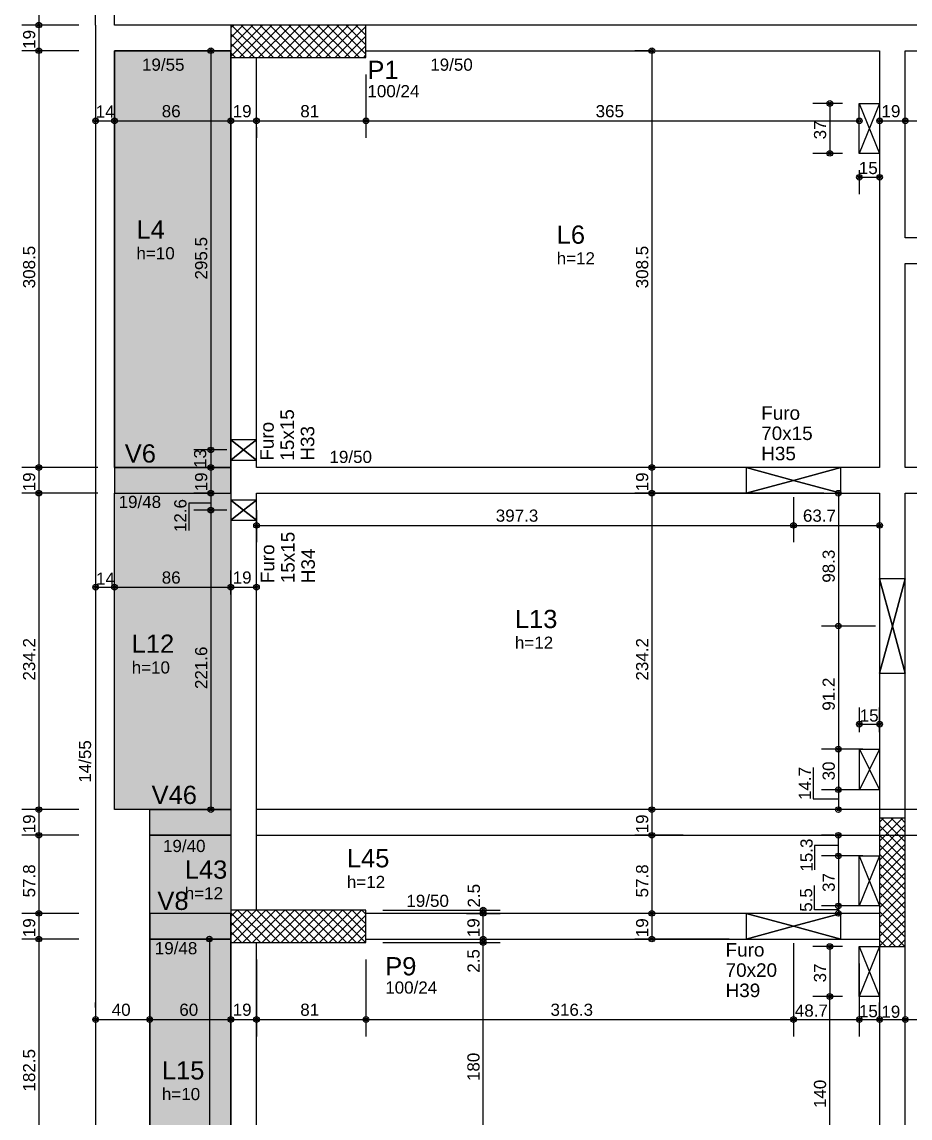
# Model space of a CAD drawing. Extents: x 0 to 119, y 0 to 84.
# Drawn here: x 16.04 to 29.19, y 50.94 to 67.17 of the extents above; entities that cross this region are included whole.
import ezdxf

# ---------------------------------------------------------------- set-up
doc = ezdxf.new("R2010")
doc.units = 0
doc.header["$MEASUREMENT"] = 0
for name, color, linetype in [('1', 3, 'CONTINUOUS'), ('10', 252, 'CONTINUOUS'), ('25', 130, 'CONTINUOUS'), ('27', 250, 'CONTINUOUS'), ('3', 7, 'CONTINUOUS'), ('32', 250, 'CONTINUOUS'), ('36', 7, 'CONTINUOUS'), ('37', 7, 'CONTINUOUS'), ('38', 7, 'CONTINUOUS'), ('62', 7, 'CONTINUOUS')]:
    doc.layers.add(name, color=color, linetype=linetype)
doc.styles.add('TQS_ARIAL', font='arial.ttf')

msp = doc.modelspace()

# ---------------------------------------------------------------- linework, layer by layer
at = {"layer": '1', "color": 3, "linetype": 'Continuous'}
for p, q in [((20.13555, 66.87988), (20.13555, 66.87988)), ((28.92555, 54.42988), (28.92555, 54.42988)), ((20.13555, 53.77988), (20.13555, 53.77988))]:
    msp.add_line(p, q, dxfattribs=at)
at = {"layer": '10', "color": 252, "linetype": 'Continuous'}
for p, q in [((28.435547, 65.959876), (28.73555, 65.219869)), ((28.73555, 65.959876), (28.435547, 65.219869)), ((28.436003, 56.400794), (28.73555, 55.800794)), ((28.73555, 56.400794), (28.436003, 55.800794)), ((28.435547, 54.819914), (28.735547, 54.079914)), ((28.73555, 54.819914), (28.435547, 54.079914)), ((28.435547, 53.479924), (28.73555, 52.739917)), ((28.73555, 53.47988), (28.435547, 52.739917))]:
    msp.add_line(p, q, dxfattribs=at)
for points in [[(28.435547, 65.959876), (28.73555, 65.959876), (28.73555, 65.219869), (28.435547, 65.219869), (28.435547, 65.959876)], [(28.436003, 56.400794), (28.73555, 56.400794), (28.73555, 55.800794), (28.436003, 55.800794), (28.436003, 56.400794)], [(28.435547, 54.819914), (28.735547, 54.819914), (28.735547, 54.079914), (28.435547, 54.079914), (28.435547, 54.819914)], [(28.435547, 53.479924), (28.73555, 53.479924), (28.73555, 52.739917), (28.435547, 52.739917), (28.435547, 53.479924)]]:
    msp.add_lwpolyline(points, dxfattribs=at)
at = {"layer": '25', "color": 130, "linetype": 'Continuous'}
for points in [[(17.415592, 60.569943), (19.13555, 60.569943), (19.13555, 66.63988), (19.13555, 66.739899), (17.946064, 66.739899), (17.415592, 66.739899), (17.415592, 60.569943)], [(17.415592, 60.189943), (19.13555, 60.189943), (19.13555, 60.569943), (17.415592, 60.569943), (17.415592, 60.189943)], [(17.415592, 60.189943), (19.13555, 60.189943), (19.13555, 55.506569), (17.415592, 55.506569), (17.415592, 60.189943)], [(17.935592, 55.506569), (19.13555, 55.506569), (19.13555, 55.126569), (17.935592, 55.126569), (17.935592, 55.506569)], [(17.935592, 55.126569), (19.13355, 55.126569), (19.13355, 53.969893), (17.935592, 53.969893), (17.935592, 55.126569)], [(17.935592, 53.589893), (19.13355, 53.589893), (19.13355, 53.969893), (17.935592, 53.969893), (17.935592, 53.589893)], [(19.13555, 53.589893), (17.935592, 53.589893), (17.935592, 47.36988), (19.13555, 47.36988), (19.13555, 53.53988), (19.13555, 53.589893)]]:
    msp.add_lwpolyline(points, dxfattribs=at)
for points in [[(17.415592, 60.569943), (19.13555, 66.63988), (19.13555, 66.739899)], [(17.415592, 60.569943), (19.13555, 66.739899), (17.946064, 66.739899)], [(17.415592, 60.569943), (17.946064, 66.739899), (17.415592, 66.739899)], [(17.415592, 60.569943), (17.415592, 66.739899), (17.415592, 60.569943)], [(17.415592, 60.569943), (19.13555, 60.569943), (19.13555, 66.63988)], [(17.415592, 60.189943), (19.13555, 60.189943), (19.13555, 60.569943)], [(17.415592, 60.189943), (19.13555, 60.569943), (17.415592, 60.569943)], [(17.415592, 60.189943), (17.415592, 60.569943), (17.415592, 60.189943)], [(17.415592, 60.189943), (19.13555, 60.189943), (19.13555, 55.506569)], [(17.415592, 60.189943), (19.13555, 55.506569), (17.415592, 55.506569)], [(17.415592, 60.189943), (17.415592, 55.506569), (17.415592, 60.189943)], [(17.935592, 55.506569), (19.13555, 55.506569), (19.13555, 55.126569)], [(17.935592, 55.506569), (19.13555, 55.126569), (17.935592, 55.126569)], [(17.935592, 55.506569), (17.935592, 55.126569), (17.935592, 55.506569)], [(17.935592, 55.126569), (19.13355, 55.126569), (19.13355, 53.969893)], [(17.935592, 55.126569), (19.13355, 53.969893), (17.935592, 53.969893)], [(17.935592, 55.126569), (17.935592, 53.969893), (17.935592, 55.126569)], [(17.935592, 53.589893), (19.13355, 53.589893), (19.13355, 53.969893)], [(17.935592, 53.589893), (19.13355, 53.969893), (17.935592, 53.969893)], [(17.935592, 53.589893), (17.935592, 53.969893), (17.935592, 53.589893)], [(17.935592, 53.589893), (17.935592, 47.36988), (19.13555, 47.36988)], [(17.935592, 53.589893), (19.13555, 47.36988), (19.13555, 53.53988)], [(17.935592, 53.589893), (19.13555, 53.53988), (19.13555, 53.589893)]]:
    msp.add_solid(points, dxfattribs=at)
at = {"layer": '27', "color": 250, "linetype": 'Continuous'}
for p, q in [((19.13555, 66.653126), (19.602304, 67.11988)), ((19.13555, 66.794547), (19.460883, 67.11988)), ((19.13555, 66.935968), (19.319462, 67.11988)), ((19.13555, 67.07739), (19.17804, 67.11988)), ((19.147147, 67.11988), (19.627147, 66.63988)), ((19.263726, 66.63988), (19.743726, 67.11988)), ((19.288569, 67.11988), (19.768569, 66.63988)), ((19.405147, 66.63988), (19.885147, 67.11988)), ((19.42999, 67.11988), (19.90999, 66.63988)), ((19.546568, 66.63988), (20.026568, 67.11988)), ((19.571411, 67.11988), (20.051411, 66.63988)), ((19.68799, 66.63988), (20.16799, 67.11988)), ((19.712833, 67.11988), (20.192833, 66.63988)), ((19.829411, 66.63988), (20.309411, 67.11988)), ((19.854254, 67.11988), (20.334254, 66.63988)), ((19.970832, 66.63988), (20.450832, 67.11988)), ((19.995675, 67.11988), (20.475675, 66.63988)), ((20.112254, 66.63988), (20.592254, 67.11988)), ((20.137097, 67.11988), (20.617097, 66.63988)), ((20.253675, 66.63988), (20.733675, 67.11988)), ((20.278518, 67.11988), (20.758518, 66.63988)), ((20.395097, 66.63988), (20.875097, 67.11988)), ((20.41994, 67.11988), (20.89994, 66.63988)), ((20.536518, 66.63988), (21.016518, 67.11988)), ((20.561361, 67.11988), (21.041361, 66.63988)), ((20.677939, 66.63988), (21.13555, 67.097491)), ((20.702782, 67.11988), (21.13555, 66.687112)), ((20.844204, 67.11988), (21.13555, 66.828534)), ((20.985625, 67.11988), (21.13555, 66.969955)), ((21.127046, 67.11988), (21.13555, 67.111376)), ((19.13555, 66.990056), (19.485726, 66.63988)), ((20.819361, 66.63988), (21.13555, 66.956069)), ((19.13555, 66.848635), (19.344305, 66.63988)), ((19.13555, 66.707213), (19.202883, 66.63988)), ((20.960782, 66.63988), (21.13555, 66.814648)), ((21.102203, 66.63988), (21.13555, 66.673227)), ((28.73555, 55.039922), (29.075508, 55.37988)), ((28.73555, 55.181344), (28.934086, 55.37988)), ((28.73555, 55.322765), (28.792665, 55.37988)), ((28.765827, 55.37988), (29.11555, 55.030157)), ((28.907248, 55.37988), (29.11555, 55.171578)), ((29.04867, 55.37988), (29.11555, 55.313)), ((28.73555, 54.898501), (29.11555, 55.278501)), ((28.73555, 55.268736), (29.11555, 54.888736)), ((28.73555, 54.75708), (29.11555, 55.13708)), ((28.73555, 55.127314), (29.11555, 54.747314)), ((28.73555, 54.615658), (29.11555, 54.995658)), ((28.73555, 54.985893), (29.11555, 54.605893)), ((28.73555, 54.474237), (29.11555, 54.854237)), ((28.73555, 54.844472), (29.11555, 54.464472)), ((28.73555, 54.332815), (29.11555, 54.712815)), ((28.73555, 54.70305), (29.11555, 54.32305)), ((28.73555, 54.191394), (29.11555, 54.571394)), ((28.73555, 54.561629), (29.11555, 54.181629)), ((28.73555, 54.049973), (29.11555, 54.429973)), ((28.73555, 54.420207), (29.11555, 54.040207)), ((28.73555, 53.908551), (29.11555, 54.288551)), ((28.73555, 54.278786), (29.11555, 53.898786)), ((28.73555, 53.76713), (29.11555, 54.14713)), ((28.73555, 54.137365), (29.11555, 53.757365)), ((19.13555, 53.642361), (19.513069, 54.01988)), ((19.13555, 53.783782), (19.371648, 54.01988)), ((19.13555, 53.925204), (19.230226, 54.01988)), ((19.13555, 53.979291), (19.574961, 53.53988)), ((19.17449, 53.53988), (19.65449, 54.01988)), ((19.236383, 54.01988), (19.716383, 53.53988)), ((19.315912, 53.53988), (19.795912, 54.01988)), ((19.377804, 54.01988), (19.857804, 53.53988)), ((19.457333, 53.53988), (19.937333, 54.01988)), ((19.519225, 54.01988), (19.999225, 53.53988)), ((19.598755, 53.53988), (20.078755, 54.01988)), ((19.660647, 54.01988), (20.140647, 53.53988)), ((19.740176, 53.53988), (20.220176, 54.01988)), ((19.802068, 54.01988), (20.282068, 53.53988)), ((19.881597, 53.53988), (20.361597, 54.01988)), ((19.943489, 54.01988), (20.423489, 53.53988)), ((20.023019, 53.53988), (20.503019, 54.01988)), ((20.084911, 54.01988), (20.564911, 53.53988)), ((20.16444, 53.53988), (20.64444, 54.01988)), ((20.226332, 54.01988), (20.706332, 53.53988)), ((20.305861, 53.53988), (20.785861, 54.01988)), ((20.367753, 54.01988), (20.847753, 53.53988)), ((20.447283, 53.53988), (20.927283, 54.01988)), ((20.509175, 54.01988), (20.989175, 53.53988)), ((20.588704, 53.53988), (21.068704, 54.01988)), ((20.650596, 54.01988), (21.130596, 53.53988)), ((20.730125, 53.53988), (21.13555, 53.945305)), ((20.792017, 54.01988), (21.13555, 53.676347)), ((20.933439, 54.01988), (21.13555, 53.817769)), ((21.07486, 54.01988), (21.13555, 53.95919)), ((28.73555, 53.625709), (29.11555, 54.005709)), ((28.73555, 53.995943), (29.11555, 53.615943)), ((19.13555, 53.83787), (19.43354, 53.53988)), ((20.871547, 53.53988), (21.13555, 53.803883)), ((28.73555, 53.484287), (29.11555, 53.864287)), ((28.73555, 53.854522), (29.110192, 53.47988)), ((28.73555, 53.713101), (28.968771, 53.47988)), ((28.872564, 53.47988), (29.11555, 53.722866)), ((19.13555, 53.696448), (19.292118, 53.53988)), ((19.13555, 53.555027), (19.150697, 53.53988)), ((21.012968, 53.53988), (21.13555, 53.662462)), ((28.73555, 53.571679), (28.827349, 53.47988)), ((29.013985, 53.47988), (29.11555, 53.581445))]:
    msp.add_line(p, q, dxfattribs=at)
at = {"layer": '3', "color": 7, "linetype": 'Continuous'}
for p, q in [((17.135592, 67.119899), (17.135592, 73.722205)), ((17.415592, 67.119899), (17.415592, 73.722205)), ((17.415592, 60.569943), (17.415592, 60.189943)), ((17.935592, 53.969893), (17.935592, 55.506569))]:
    msp.add_line(p, q, dxfattribs=at)
for points in [[(17.135592, 67.119899), (17.135592, 60.379943)], [(19.13555, 67.119899), (17.415592, 67.119899)], [(28.92555, 67.119899), (21.13555, 67.119899)], [(31.43555, 67.119899), (28.92555, 67.119899)], [(17.415592, 66.739899), (17.946064, 66.739899)], [(17.415592, 60.569943), (17.415592, 66.739899)], [(17.946064, 66.739899), (19.13555, 66.739899)], [(21.13555, 66.739899), (28.73555, 66.739899)], [(28.73555, 66.739899), (28.73555, 63.77988)], [(29.11555, 63.96988), (29.11555, 66.739899)], [(29.11555, 66.739899), (31.43555, 66.739899)], [(19.13555, 66.63988), (19.13555, 60.569943)], [(19.51555, 60.569943), (19.51555, 66.63988)], [(31.435554, 63.96988), (29.11555, 63.96988)], [(28.73555, 63.77988), (28.73555, 60.569943)], [(29.11555, 60.569943), (29.11555, 63.58988)], [(29.11555, 63.58988), (31.435554, 63.58988)], [(19.325546, 60.829914), (19.515546, 60.679914), (19.515546, 60.979914), (19.325546, 60.829914), (19.515546, 60.979914), (19.135546, 60.979914), (19.325546, 60.829914), (19.135546, 60.979914), (19.135546, 60.679914), (19.325546, 60.829914), (19.135546, 60.679914), (19.515546, 60.679914), (19.325546, 60.829914)], [(19.13555, 60.569943), (17.415592, 60.569943)], [(19.13555, 60.569943), (19.13555, 54.01988)], [(28.73555, 60.569943), (19.51555, 60.569943)], [(27.46077, 60.379943), (26.76077, 60.189943), (28.16077, 60.189943), (27.46077, 60.379943), (28.16077, 60.189943), (28.16077, 60.569943), (27.46077, 60.379943), (28.16077, 60.569943), (26.76077, 60.569943), (27.46077, 60.379943), (26.76077, 60.569943), (26.76077, 60.189943), (27.46077, 60.379943)], [(31.435554, 60.569943), (29.11555, 60.569943)], [(17.135592, 60.379943), (17.135592, 53.779893)], [(17.415592, 60.189943), (19.13555, 60.189943)], [(17.415592, 55.506569), (17.415592, 60.189943)], [(19.325546, 59.9384), (19.515546, 59.7884), (19.515546, 60.0884), (19.325546, 59.9384), (19.515546, 60.0884), (19.135546, 60.0884), (19.325546, 59.9384), (19.135546, 60.0884), (19.135546, 59.7884), (19.325546, 59.9384), (19.135546, 59.7884), (19.515546, 59.7884), (19.325546, 59.9384)], [(19.51555, 60.189943), (28.73555, 60.189943)], [(19.51555, 54.01988), (19.51555, 60.189943)], [(28.73555, 60.189943), (28.73555, 55.37988)], [(29.11555, 55.37988), (29.11555, 60.189943)], [(29.11555, 60.189943), (31.435554, 60.189943)], [(28.925546, 58.224167), (29.115546, 57.524167), (29.115546, 58.924167), (28.925546, 58.224167), (29.115546, 58.924167), (28.735546, 58.924167), (28.925546, 58.224167), (28.735546, 58.924167), (28.735546, 57.524167), (28.925546, 58.224167), (28.735546, 57.524167), (29.115546, 57.524167), (28.925546, 58.224167)], [(19.13555, 55.506569), (17.415592, 55.506569)], [(17.935592, 55.506569), (19.13555, 55.506569), (19.13555, 55.126569), (17.935592, 55.126569), (17.935592, 55.506569)], [(31.43555, 55.506569), (19.51555, 55.506569)], [(17.935592, 55.126569), (19.13555, 55.126569)], [(19.51555, 55.126569), (31.435554, 55.126569)], [(19.13555, 53.969893), (17.935592, 53.969893)], [(17.935592, 46.98988), (17.935592, 53.969893)], [(28.73555, 53.969893), (21.13555, 53.969893)], [(27.46077, 53.779893), (26.76077, 53.589893), (28.16077, 53.589893), (27.46077, 53.779893), (28.16077, 53.589893), (28.16077, 53.969893), (27.46077, 53.779893), (28.16077, 53.969893), (26.76077, 53.969893), (27.46077, 53.779893), (26.76077, 53.969893), (26.76077, 53.589893), (27.46077, 53.779893)], [(17.135592, 53.779893), (17.135592, 46.98988)], [(17.935592, 53.589893), (19.13555, 53.589893)], [(21.13555, 53.589893), (28.73555, 53.589893)], [(19.13555, 53.53988), (19.13555, 47.36988)], [(19.51555, 47.36988), (19.51555, 53.53988)], [(28.73555, 53.47988), (28.73555, 47.57988)], [(29.11555, 47.57988), (29.11555, 53.47988)]]:
    msp.add_lwpolyline(points, dxfattribs=at)
at = {"layer": '32', "color": 250, "linetype": 'Continuous'}
for p, q in [((16.294963, 73.727099), (16.294963, 67.119899)), ((16.885592, 67.119899), (16.044963, 67.119899)), ((16.885592, 67.119899), (16.044963, 67.119899)), ((16.294963, 67.119899), (16.294963, 66.739899)), ((17.135592, 67.119899), (17.135592, 67.119899)), ((17.135592, 67.119899), (17.135592, 67.119899)), ((16.885592, 66.739899), (16.044963, 66.739899)), ((16.885592, 66.739899), (16.044963, 66.739899)), ((16.294963, 66.739899), (16.294963, 60.569943)), ((17.135592, 66.739899), (17.135592, 66.739899)), ((17.135592, 66.739899), (17.135592, 66.739899)), ((18.88555, 66.739899), (18.590548, 66.739899)), ((18.840548, 66.739899), (18.840548, 60.829914)), ((19.13555, 66.739899), (19.13555, 66.739899)), ((25.338028, 66.739899), (25.11579, 66.739899)), ((25.36579, 66.739899), (25.36579, 60.569943)), ((25.588028, 66.739899), (25.588028, 66.739899)), ((21.13555, 66.63988), (21.13555, 66.63988)), ((21.13555, 66.63988), (21.13555, 66.63988)), ((21.13555, 66.38988), (21.13555, 65.450963)), ((21.13555, 66.38988), (21.13555, 65.450963)), ((17.135592, 65.969497), (17.135592, 65.969497)), ((17.415592, 65.957361), (17.415592, 65.957361)), ((17.415592, 65.957361), (17.415592, 65.957361)), ((19.13555, 65.882934), (19.13555, 65.882934)), ((19.13555, 65.882934), (19.13555, 65.882934)), ((28.185547, 65.959876), (27.748117, 65.959876)), ((27.998117, 65.959876), (27.998117, 65.219869)), ((28.435547, 65.959876), (28.435547, 65.959876)), ((28.73555, 65.924327), (28.73555, 65.924327)), ((17.135592, 65.719497), (17.135592, 65.450963)), ((19.51555, 65.856921), (19.51555, 65.856921)), ((19.51555, 65.856921), (19.51555, 65.856921)), ((17.135592, 65.700963), (17.415592, 65.700963)), ((17.415592, 65.707361), (17.415592, 65.450963)), ((17.415592, 65.707361), (17.415592, 65.450963)), ((17.415592, 65.700963), (19.13555, 65.700963)), ((19.13555, 65.700963), (19.51555, 65.700963)), ((19.13555, 65.632934), (19.13555, 65.450963)), ((19.13555, 65.632934), (19.13555, 65.450963)), ((19.51555, 65.700963), (21.13555, 65.700963)), ((19.51555, 65.606921), (19.51555, 65.450963)), ((19.51555, 65.606921), (19.51555, 65.450963)), ((21.13555, 65.700963), (28.435547, 65.700963)), ((28.435547, 65.700963), (28.435547, 65.700963)), ((28.73555, 65.700963), (29.11555, 65.700963)), ((28.73555, 65.674327), (28.73555, 65.450963)), ((29.11555, 65.700963), (29.11555, 65.700963)), ((29.11555, 65.700963), (30.93555, 65.700963)), ((29.11555, 65.700963), (29.11555, 65.700963)), ((28.185547, 65.219869), (27.748117, 65.219869)), ((28.435547, 65.219869), (28.435547, 65.219869)), ((28.435547, 65.219869), (28.435547, 65.219869)), ((28.73555, 65.219869), (28.73555, 65.219869)), ((28.435547, 64.969869), (28.435547, 64.616722)), ((28.73555, 64.969869), (28.73555, 64.616722)), ((28.435547, 64.866722), (28.73555, 64.866722)), ((19.075546, 60.829914), (18.590548, 60.829914)), ((19.075546, 60.829914), (18.590548, 60.829914)), ((18.840548, 60.829914), (18.840548, 60.569943)), ((19.325546, 60.829914), (19.325546, 60.829914)), ((19.325546, 60.829914), (19.325546, 60.829914)), ((16.885592, 60.569943), (16.044963, 60.569943)), ((17.165592, 60.569943), (16.044963, 60.569943)), ((16.294963, 60.569943), (16.294963, 60.189943)), ((17.135592, 60.569943), (17.135592, 60.569943)), ((17.415592, 60.569943), (17.415592, 60.569943)), ((18.88555, 60.569943), (18.590548, 60.569943)), ((18.88555, 60.569943), (18.590548, 60.569943)), ((18.840548, 60.569943), (18.840548, 60.189943)), ((19.13555, 60.569943), (19.13555, 60.569943)), ((19.13555, 60.569943), (19.13555, 60.569943)), ((25.560266, 60.569943), (25.11579, 60.569943)), ((26.51077, 60.569943), (25.11579, 60.569943)), ((25.36579, 60.569943), (25.36579, 60.189943)), ((25.810266, 60.569943), (25.810266, 60.569943)), ((26.76077, 60.569943), (26.76077, 60.569943)), ((27.46077, 60.379943), (27.46077, 60.379943)), ((27.46077, 60.379943), (27.46077, 60.379943)), ((17.165592, 60.189943), (16.044963, 60.189943)), ((16.885592, 60.189943), (16.044963, 60.189943)), ((16.294963, 60.189943), (16.294963, 55.506569)), ((17.135592, 60.189943), (17.135592, 60.189943)), ((17.415592, 60.189943), (17.415592, 60.189943)), ((18.88555, 60.189943), (18.590548, 60.189943)), ((18.88555, 60.189943), (18.590548, 60.189943)), ((18.840548, 60.189943), (18.840548, 59.9384)), ((19.13555, 60.189943), (19.13555, 60.189943)), ((19.13555, 60.189943), (19.13555, 60.189943)), ((19.51555, 60.189943), (19.51555, 60.189943)), ((26.51077, 60.189943), (25.11579, 60.189943)), ((27.91077, 60.189943), (25.11579, 60.189943)), ((25.36579, 60.189943), (25.36579, 55.506569)), ((26.76077, 60.189943), (26.76077, 60.189943)), ((27.46077, 60.129943), (27.46077, 59.464102)), ((27.46077, 60.129943), (27.46077, 59.464102)), ((27.91077, 60.189943), (27.876036, 60.189943)), ((28.126036, 60.189943), (28.126036, 58.224167)), ((28.16077, 60.189943), (28.16077, 60.189943)), ((28.16077, 60.189943), (28.16077, 60.189943)), ((28.73555, 60.189943), (28.73555, 60.189943)), ((19.075546, 59.9384), (18.590548, 59.9384)), ((18.825546, 59.9384), (18.590548, 59.9384)), ((18.840548, 59.9384), (18.840548, 55.506569)), ((19.075546, 59.9384), (19.075546, 59.9384)), ((19.325546, 59.9384), (19.325546, 59.9384)), ((19.51555, 59.939943), (19.51555, 59.464102)), ((28.73555, 59.939943), (28.73555, 59.464102)), ((19.51555, 59.714102), (27.46077, 59.714102)), ((27.46077, 59.714102), (28.73555, 59.714102)), ((17.415592, 58.862208), (17.415592, 59.047912)), ((17.415592, 59.031543), (17.415592, 59.047912)), ((19.13555, 58.862208), (19.13555, 59.047912)), ((19.13555, 58.68807), (19.13555, 59.047912)), ((19.51555, 58.749057), (19.51555, 59.047912)), ((17.135592, 58.803369), (17.135592, 58.803369)), ((17.135592, 58.797912), (17.415592, 58.797912)), ((17.415592, 58.797912), (19.13555, 58.797912)), ((17.415592, 58.781543), (17.415592, 58.781543)), ((19.13555, 58.797912), (19.51555, 58.797912)), ((17.415592, 58.612208), (17.415592, 58.612208)), ((19.13555, 58.612208), (19.13555, 58.612208)), ((17.135592, 58.553369), (17.135592, 58.547912)), ((19.13555, 58.43807), (19.13555, 58.43807)), ((19.51555, 58.499057), (19.51555, 58.499057)), ((28.675546, 58.224167), (27.876036, 58.224167)), ((28.675546, 58.224167), (27.876036, 58.224167)), ((28.126036, 58.224167), (28.126036, 56.400794)), ((28.925546, 58.224167), (28.925546, 58.224167)), ((28.925546, 58.224167), (28.925546, 58.224167)), ((28.436003, 56.650794), (28.436003, 57.020238)), ((28.73555, 56.650794), (28.73555, 57.020238)), ((28.436003, 56.770238), (28.73555, 56.770238)), ((28.48555, 56.400794), (27.876036, 56.400794)), ((28.186003, 56.400794), (27.876036, 56.400794)), ((28.126036, 56.400794), (28.126036, 55.800794)), ((28.436003, 56.400794), (28.436003, 56.400794)), ((28.436003, 56.400794), (28.436003, 56.400794)), ((28.73555, 56.400794), (28.73555, 56.400794)), ((28.73555, 56.400794), (28.73555, 56.400794)), ((28.48555, 55.800794), (27.876036, 55.800794)), ((28.48555, 55.800794), (27.876036, 55.800794)), ((28.126036, 55.800794), (28.126036, 55.506569)), ((28.73555, 55.800794), (28.73555, 55.800794)), ((28.73555, 55.800794), (28.73555, 55.800794)), ((16.885592, 55.506569), (16.044963, 55.506569)), ((16.885592, 55.506569), (16.044963, 55.506569)), ((16.294963, 55.506569), (16.294963, 55.126569)), ((17.135592, 55.506569), (17.135592, 55.506569)), ((17.135592, 55.506569), (17.135592, 55.506569)), ((18.88555, 55.506569), (18.590548, 55.506569)), ((19.13555, 55.506569), (19.13555, 55.506569)), ((25.828941, 55.506569), (25.11579, 55.506569)), ((28.48555, 55.506569), (25.11579, 55.506569)), ((25.36579, 55.506569), (25.36579, 55.126569)), ((26.078941, 55.506569), (26.078941, 55.506569)), ((28.48555, 55.506569), (27.876036, 55.506569)), ((28.73555, 55.506569), (28.73555, 55.506569)), ((28.73555, 55.506569), (28.73555, 55.506569)), ((16.885592, 55.126569), (16.044963, 55.126569)), ((16.635592, 55.126569), (16.044963, 55.126569)), ((16.294963, 55.126569), (16.294963, 53.969893)), ((16.885592, 55.126569), (16.885592, 55.126569)), ((17.135592, 55.126569), (17.135592, 55.126569)), ((25.828943, 55.126569), (25.11579, 55.126569)), ((25.828943, 55.126569), (25.11579, 55.126569)), ((25.36579, 55.126569), (25.36579, 53.969893)), ((26.078943, 55.126569), (26.078943, 55.126569)), ((26.078943, 55.126569), (26.078943, 55.126569)), ((28.061227, 55.126569), (27.876036, 55.126569)), ((28.126036, 54.819914), (28.126036, 55.126569)), ((28.311227, 55.126569), (28.311227, 55.126569)), ((28.185547, 54.819914), (27.876036, 54.819914)), ((28.48555, 54.819914), (27.876036, 54.819914)), ((28.126036, 54.819914), (28.126036, 54.079914)), ((28.435547, 54.819914), (28.435547, 54.819914)), ((28.73555, 54.819914), (28.73555, 54.819914)), ((28.185547, 54.079914), (27.876036, 54.079914)), ((28.485547, 54.079914), (27.876036, 54.079914)), ((28.126036, 54.079914), (28.126036, 53.969893)), ((28.435547, 54.079914), (28.435547, 54.079914)), ((28.735547, 54.079914), (28.735547, 54.079914)), ((16.885592, 53.969893), (16.044963, 53.969893)), ((16.635592, 53.969893), (16.044963, 53.969893)), ((16.294963, 53.969893), (16.294963, 53.589893)), ((16.885592, 53.969893), (16.885592, 53.969893)), ((17.135592, 53.969893), (17.135592, 53.969893)), ((21.13555, 54.01988), (21.13555, 54.01988)), ((21.38555, 54.01988), (23.119435, 54.01988)), ((22.371644, 53.969893), (22.371644, 53.969893)), ((22.371644, 53.969893), (22.371644, 53.969893)), ((22.621644, 53.969893), (23.119435, 53.969893)), ((22.621644, 53.969893), (23.119435, 53.969893)), ((22.869435, 53.969893), (22.869435, 54.01988)), ((22.869435, 53.589893), (22.869435, 53.969893)), ((26.51077, 53.969893), (25.11579, 53.969893)), ((25.56328, 53.969893), (25.11579, 53.969893)), ((25.36579, 53.969893), (25.36579, 53.589893)), ((25.81328, 53.969893), (25.81328, 53.969893)), ((26.76077, 53.969893), (26.76077, 53.969893)), ((28.175891, 53.969893), (27.876036, 53.969893)), ((28.425891, 53.969893), (28.425891, 53.969893)), ((27.46077, 53.779893), (27.46077, 53.779893)), ((27.46077, 53.779893), (27.46077, 53.779893)), ((16.885592, 53.589893), (16.044963, 53.589893)), ((16.885592, 53.589893), (16.044963, 53.589893)), ((16.294963, 53.589893), (16.294963, 49.93988)), ((17.135592, 53.589893), (17.135592, 53.589893)), ((17.135592, 53.589893), (17.135592, 53.589893)), ((18.88355, 53.589893), (18.568035, 53.589893)), ((18.818035, 53.589893), (18.818035, 47.729771)), ((19.13355, 53.589893), (19.13355, 53.589893)), ((22.469579, 53.589893), (22.469579, 53.589893)), ((22.469579, 53.589893), (22.469579, 53.589893)), ((22.719579, 53.589893), (23.119435, 53.589893)), ((22.719579, 53.589893), (23.119435, 53.589893)), ((22.869435, 53.53988), (22.869435, 53.589893)), ((26.51077, 53.589893), (25.11579, 53.589893)), ((26.76077, 53.589893), (26.76077, 53.589893)), ((19.51555, 53.53988), (19.51555, 53.53988)), ((19.51555, 53.53988), (19.51555, 53.53988)), ((21.13555, 53.53988), (21.13555, 53.53988)), ((21.13555, 53.53988), (21.13555, 53.53988)), ((21.13555, 53.53988), (21.13555, 53.53988)), ((21.13555, 53.53988), (21.13555, 53.53988)), ((21.38555, 53.53988), (23.119435, 53.53988)), ((21.38555, 53.53988), (23.119435, 53.53988)), ((22.869435, 49.93988), (22.869435, 53.53988)), ((27.46077, 53.529893), (27.46077, 52.149927)), ((27.46077, 53.529893), (27.46077, 52.149927)), ((28.185547, 53.479924), (27.747819, 53.479924)), ((27.997819, 53.479924), (27.997819, 52.739917)), ((28.435547, 53.479924), (28.435547, 53.479924)), ((28.435547, 53.479924), (28.435547, 53.479924)), ((19.51555, 53.28988), (19.51555, 52.149927)), ((19.51555, 53.28988), (19.51555, 52.149927)), ((21.13555, 53.28988), (21.13555, 52.149927)), ((21.13555, 53.28988), (21.13555, 52.149927)), ((28.435547, 53.229924), (28.435547, 52.149927)), ((19.13555, 52.761302), (19.13555, 52.761302)), ((19.13555, 52.761302), (19.13555, 52.761302)), ((28.185547, 52.739917), (27.747819, 52.739917)), ((28.185547, 52.739917), (27.747819, 52.739917)), ((27.997819, 49.93988), (27.997819, 52.739917)), ((28.435547, 52.739917), (28.435547, 52.739917)), ((28.435547, 52.739917), (28.435547, 52.739917)), ((28.435547, 52.739917), (28.435547, 52.739917)), ((28.73555, 52.739917), (28.73555, 52.739917)), ((17.135592, 52.57494), (17.135592, 52.649927)), ((17.935592, 52.357128), (17.935592, 52.649927)), ((28.73555, 52.433192), (28.73555, 52.649927)), ((29.11555, 52.503752), (29.11555, 52.649927)), ((29.11555, 52.503752), (29.11555, 52.649927)), ((19.13555, 52.511302), (19.13555, 52.149927)), ((19.13555, 52.511302), (19.13555, 52.149927)), ((28.435547, 52.489917), (28.435547, 52.149927)), ((28.73555, 52.489917), (28.73555, 52.149927)), ((17.135592, 52.399927), (17.935592, 52.399927)), ((17.135592, 52.32494), (17.135592, 52.32494)), ((17.935592, 52.399927), (19.13555, 52.399927)), ((17.935592, 52.399927), (17.935592, 52.399927)), ((19.13555, 52.399927), (19.51555, 52.399927)), ((19.51555, 52.399927), (21.13555, 52.399927)), ((21.13555, 52.399927), (27.46077, 52.399927)), ((27.46077, 52.399927), (28.435547, 52.399927)), ((28.435547, 52.399927), (28.73555, 52.399927)), ((28.73555, 52.399927), (29.11555, 52.399927)), ((29.11555, 52.399927), (30.93555, 52.399927)), ((29.11555, 52.253752), (29.11555, 52.253752)), ((29.11555, 52.253752), (29.11555, 52.253752)), ((17.935592, 52.107128), (17.935592, 52.107128)), ((28.73555, 52.183192), (28.73555, 52.183192))]:
    msp.add_line(p, q, dxfattribs=at)
for points in [[(18.521762, 59.637703), (18.521762, 60.048893), (18.840548, 60.048893)], [(27.751179, 56.127864), (27.751179, 55.664573), (28.126036, 55.664573)], [(28.126036, 54.973242), (27.769815, 54.973242), (27.769815, 54.615666)], [(28.126036, 54.024903), (27.769815, 54.024903), (27.769815, 54.382479)]]:
    msp.add_lwpolyline(points, dxfattribs=at)
for centre, radius in [((16.294963, 67.119899), 0.041625), ((16.294963, 67.119899), 0.041625), ((16.294963, 67.119899), 0.02075), ((16.294963, 67.119899), 0.02075), ((16.294963, 66.739899), 0.041625), ((16.294963, 66.739899), 0.041625), ((16.294963, 66.739899), 0.02075), ((16.294963, 66.739899), 0.02075), ((18.840548, 66.739899), 0.041625), ((18.840548, 66.739899), 0.02075), ((25.36579, 66.739899), 0.041625), ((25.36579, 66.739899), 0.02075), ((27.998117, 65.959876), 0.041625), ((27.998117, 65.959876), 0.02075), ((17.135592, 65.700963), 0.041625), ((17.135592, 65.700963), 0.02075), ((17.415592, 65.700963), 0.041625), ((17.415592, 65.700963), 0.041625), ((17.415592, 65.700963), 0.02075), ((17.415592, 65.700963), 0.02075), ((19.13555, 65.700963), 0.041625), ((19.13555, 65.700963), 0.041625), ((19.13555, 65.700963), 0.02075), ((19.13555, 65.700963), 0.02075), ((19.51555, 65.700963), 0.041625), ((19.51555, 65.700963), 0.041625), ((19.51555, 65.700963), 0.02075), ((19.51555, 65.700963), 0.02075), ((21.13555, 65.700963), 0.041625), ((21.13555, 65.700963), 0.041625), ((21.13555, 65.700963), 0.02075), ((21.13555, 65.700963), 0.02075), ((28.435547, 65.700963), 0.041625), ((28.435547, 65.700963), 0.02075), ((28.73555, 65.700963), 0.041625), ((28.73555, 65.700963), 0.02075), ((29.11555, 65.700963), 0.041625), ((29.11555, 65.700963), 0.041625), ((29.11555, 65.700963), 0.02075), ((29.11555, 65.700963), 0.02075), ((27.998117, 65.219869), 0.041625), ((27.998117, 65.219869), 0.02075), ((28.435547, 64.866722), 0.041625), ((28.73555, 64.866722), 0.041625), ((28.435547, 64.866722), 0.02075), ((28.73555, 64.866722), 0.02075), ((18.840548, 60.829914), 0.041625), ((18.840548, 60.829914), 0.041625), ((18.840548, 60.829914), 0.02075), ((18.840548, 60.829914), 0.02075), ((16.294963, 60.569943), 0.041625), ((16.294963, 60.569943), 0.041625), ((16.294963, 60.569943), 0.02075), ((16.294963, 60.569943), 0.02075), ((18.840548, 60.569943), 0.041625), ((18.840548, 60.569943), 0.041625), ((18.840548, 60.569943), 0.02075), ((18.840548, 60.569943), 0.02075), ((25.36579, 60.569943), 0.041625), ((25.36579, 60.569943), 0.041625), ((25.36579, 60.569943), 0.02075), ((25.36579, 60.569943), 0.02075), ((16.294963, 60.189943), 0.041625), ((16.294963, 60.189943), 0.041625), ((16.294963, 60.189943), 0.02075), ((16.294963, 60.189943), 0.02075), ((18.840548, 60.189943), 0.041625), ((18.840548, 60.189943), 0.041625), ((18.840548, 60.189943), 0.02075), ((18.840548, 60.189943), 0.02075), ((25.36579, 60.189943), 0.041625), ((25.36579, 60.189943), 0.041625), ((25.36579, 60.189943), 0.02075), ((25.36579, 60.189943), 0.02075), ((28.126036, 60.189943), 0.041625), ((28.126036, 60.189943), 0.02075), ((18.840548, 59.9384), 0.041625), ((18.840548, 59.9384), 0.041625), ((18.840548, 59.9384), 0.02075), ((18.840548, 59.9384), 0.02075), ((19.51555, 59.714102), 0.041625), ((19.51555, 59.714102), 0.02075), ((27.46077, 59.714102), 0.041625), ((27.46077, 59.714102), 0.041625), ((27.46077, 59.714102), 0.02075), ((27.46077, 59.714102), 0.02075), ((28.73555, 59.714102), 0.041625), ((28.73555, 59.714102), 0.02075), ((17.135592, 58.797912), 0.041625), ((17.135592, 58.797912), 0.02075), ((17.415592, 58.797912), 0.041625), ((17.415592, 58.797912), 0.041625), ((17.415592, 58.797912), 0.02075), ((17.415592, 58.797912), 0.02075), ((19.13555, 58.797912), 0.041625), ((19.13555, 58.797912), 0.041625), ((19.13555, 58.797912), 0.02075), ((19.13555, 58.797912), 0.02075), ((19.51555, 58.797912), 0.041625), ((19.51555, 58.797912), 0.02075), ((28.126036, 58.224167), 0.041625), ((28.126036, 58.224167), 0.041625), ((28.126036, 58.224167), 0.02075), ((28.126036, 58.224167), 0.02075), ((28.436003, 56.770238), 0.041625), ((28.73555, 56.770238), 0.041625), ((28.436003, 56.770238), 0.02075), ((28.73555, 56.770238), 0.02075), ((28.126036, 56.400794), 0.041625), ((28.126036, 56.400794), 0.041625), ((28.126036, 56.400794), 0.02075), ((28.126036, 56.400794), 0.02075), ((28.126036, 55.800794), 0.041625), ((28.126036, 55.800794), 0.041625), ((28.126036, 55.800794), 0.02075), ((28.126036, 55.800794), 0.02075), ((16.294963, 55.506569), 0.041625), ((16.294963, 55.506569), 0.041625), ((16.294963, 55.506569), 0.02075), ((16.294963, 55.506569), 0.02075), ((18.840548, 55.506569), 0.041625), ((18.840548, 55.506569), 0.02075), ((25.36579, 55.506569), 0.041625), ((25.36579, 55.506569), 0.041625), ((25.36579, 55.506569), 0.02075), ((25.36579, 55.506569), 0.02075), ((28.126036, 55.506569), 0.041625), ((28.126036, 55.506569), 0.02075), ((16.294963, 55.126569), 0.041625), ((16.294963, 55.126569), 0.041625), ((16.294963, 55.126569), 0.02075), ((16.294963, 55.126569), 0.02075), ((25.36579, 55.126569), 0.041625), ((25.36579, 55.126569), 0.041625), ((25.36579, 55.126569), 0.02075), ((25.36579, 55.126569), 0.02075), ((28.126036, 55.126569), 0.041625), ((28.126036, 55.126569), 0.02075), ((28.126036, 54.819914), 0.041625), ((28.126036, 54.819914), 0.041625), ((28.126036, 54.819914), 0.02075), ((28.126036, 54.819914), 0.02075), ((22.869435, 54.01988), 0.041625), ((22.869435, 54.01988), 0.02075), ((28.126036, 54.079914), 0.041625), ((28.126036, 54.079914), 0.041625), ((28.126036, 54.079914), 0.02075), ((28.126036, 54.079914), 0.02075), ((16.294963, 53.969893), 0.041625), ((16.294963, 53.969893), 0.041625), ((16.294963, 53.969893), 0.02075), ((16.294963, 53.969893), 0.02075), ((22.869435, 53.969893), 0.041625), ((22.869435, 53.969893), 0.041625), ((22.869435, 53.969893), 0.02075), ((22.869435, 53.969893), 0.02075), ((25.36579, 53.969893), 0.041625), ((25.36579, 53.969893), 0.041625), ((25.36579, 53.969893), 0.02075), ((25.36579, 53.969893), 0.02075), ((28.126036, 53.969893), 0.041625), ((28.126036, 53.969893), 0.02075), ((16.294963, 53.589893), 0.041625), ((16.294963, 53.589893), 0.041625), ((16.294963, 53.589893), 0.02075), ((16.294963, 53.589893), 0.02075), ((18.818035, 53.589893), 0.041625), ((18.818035, 53.589893), 0.02075), ((22.869435, 53.589893), 0.041625), ((22.869435, 53.589893), 0.041625), ((22.869435, 53.53988), 0.041625), ((22.869435, 53.53988), 0.041625), ((22.869435, 53.589893), 0.02075), ((22.869435, 53.589893), 0.02075), ((22.869435, 53.53988), 0.02075), ((22.869435, 53.53988), 0.02075), ((25.36579, 53.589893), 0.041625), ((25.36579, 53.589893), 0.02075), ((27.997819, 53.479924), 0.041625), ((27.997819, 53.479924), 0.02075), ((27.997819, 52.739917), 0.041625), ((27.997819, 52.739917), 0.041625), ((27.997819, 52.739917), 0.02075), ((27.997819, 52.739917), 0.02075), ((17.135592, 52.399927), 0.041625), ((17.135592, 52.399927), 0.02075), ((17.935592, 52.399927), 0.041625), ((17.935592, 52.399927), 0.041625), ((17.935592, 52.399927), 0.02075), ((17.935592, 52.399927), 0.02075), ((19.13555, 52.399927), 0.041625), ((19.13555, 52.399927), 0.041625), ((19.13555, 52.399927), 0.02075), ((19.13555, 52.399927), 0.02075), ((19.51555, 52.399927), 0.041625), ((19.51555, 52.399927), 0.041625), ((19.51555, 52.399927), 0.02075), ((19.51555, 52.399927), 0.02075), ((21.13555, 52.399927), 0.041625), ((21.13555, 52.399927), 0.041625), ((21.13555, 52.399927), 0.02075), ((21.13555, 52.399927), 0.02075), ((27.46077, 52.399927), 0.041625), ((27.46077, 52.399927), 0.041625), ((27.46077, 52.399927), 0.02075), ((27.46077, 52.399927), 0.02075), ((28.435547, 52.399927), 0.041625), ((28.435547, 52.399927), 0.041625), ((28.435547, 52.399927), 0.02075), ((28.435547, 52.399927), 0.02075), ((28.73555, 52.399927), 0.041625), ((28.73555, 52.399927), 0.041625), ((28.73555, 52.399927), 0.02075), ((28.73555, 52.399927), 0.02075), ((29.11555, 52.399927), 0.041625), ((29.11555, 52.399927), 0.041625), ((29.11555, 52.399927), 0.02075), ((29.11555, 52.399927), 0.02075)]:
    msp.add_circle(centre, radius, dxfattribs=at)
at = {"layer": '62', "linetype": 'Continuous'}
for points in [[(19.13555, 66.63988), (21.13555, 66.63988), (21.13555, 67.11988), (19.13555, 67.11988), (19.13555, 66.63988)], [(28.73555, 53.47988), (29.11555, 53.47988), (29.11555, 55.37988), (28.73555, 55.37988), (28.73555, 53.47988)], [(19.13555, 53.53988), (21.13555, 53.53988), (21.13555, 54.01988), (19.13555, 54.01988), (19.13555, 53.53988)]]:
    msp.add_lwpolyline(points, dxfattribs=at)

# ---------------------------------------------------------------- texts
at = {"layer": '3', "color": 7, "linetype": 'Continuous', "style": 'TQS_ARIAL'}
for s, p in [('15x15', (20.07045, 60.671793)), ('Furo', (19.77045, 60.671793)), ('H33', (20.37045, 60.671793)), ('15x15', (20.078981, 58.857915)), ('Furo', (19.778981, 58.857915)), ('H34', (20.378981, 58.857915))]:
    msp.add_text(s, height=0.2, rotation=90, dxfattribs=at).set_placement(p)
for s, p in [('Furo', (26.984115, 61.277262)), ('70x15', (26.984115, 60.977262)), ('H35', (26.984115, 60.677262)), ('Furo', (26.457005, 53.330889)), ('70x20', (26.457005, 53.030889)), ('H39', (26.457005, 52.730889))]:
    msp.add_text(s, height=0.2, dxfattribs=at).set_placement(p)
at = {"layer": '32', "color": 250, "linetype": 'Continuous', "style": 'TQS_ARIAL'}
for s, p in [('19', (16.240963, 66.767899)), ('37', (27.944117, 65.427872)), ('295.5', (18.786548, 63.352906)), ('308.5', (16.240963, 63.222921)), ('308.5', (25.31179, 63.222921)), ('13', (18.771297, 60.563371)), ('19', (16.240963, 60.217943)), ('19', (18.786548, 60.217943)), ('19', (25.31179, 60.217943)), ('12.6', (18.478922, 59.613988)), ('98.3', (28.072036, 58.865055)), ('234.2', (16.240963, 57.416256)), ('234.2', (25.31179, 57.416256)), ('221.6', (18.786548, 57.290485)), ('91.2', (28.072036, 56.97048)), ('30', (28.072036, 55.938794)), ('14.7', (27.720302, 55.648383)), ('19', (16.240963, 55.154569)), ('19', (25.31179, 55.154569)), ('15.3', (27.7445, 54.588206)), ('57.8', (16.240963, 54.206231)), ('57.8', (25.31179, 54.206231)), ('37', (28.072036, 54.287914)), ('2.5', (22.82192, 54.057176)), ('5.5', (27.738122, 53.993831)), ('19', (16.240963, 53.617893)), ('19', (22.815435, 53.617893)), ('19', (25.31179, 53.617893)), ('2.5', (22.816735, 53.09126)), ('37', (27.943819, 52.94792)), ('182.5', (16.240963, 51.332886)), ('180', (22.815435, 51.48788)), ('140', (27.943819, 51.087898))]:
    msp.add_text(s, height=0.18, rotation=90, dxfattribs=at).set_placement(p)
for s, p in [('14', (17.136436, 65.749384)), ('86', (18.113571, 65.754963)), ('19', (19.16355, 65.754963)), ('81', (20.16355, 65.754963)), ('365', (24.533549, 65.754963)), ('19', (28.76355, 65.754963)), ('15', (28.428436, 64.913714)), ('397.3', (23.05616, 59.768102)), ('63.7', (27.600916, 59.76783)), ('14', (17.140963, 58.835406)), ('86', (18.113571, 58.851912)), ('19', (19.16355, 58.851912)), ('15', (28.440902, 56.809423)), ('40', (17.373592, 52.453927)), ('60', (18.373571, 52.453927)), ('19', (19.16355, 52.453927)), ('81', (20.16355, 52.453927)), ('316.3', (23.86616, 52.453927)), ('48.7', (27.481558, 52.441386)), ('15', (28.429546, 52.432458)), ('19', (28.761907, 52.424472))]:
    msp.add_text(s, height=0.18, dxfattribs=at).set_placement(p)
at = {"layer": '36', "color": 7, "linetype": 'Continuous', "style": 'TQS_ARIAL'}
for s, height, p in [('P1', 0.27, (21.156981, 66.321381)), ('100/24', 0.18, (21.156981, 66.051381)), ('P9', 0.27, (21.42055, 53.05238)), ('100/24', 0.18, (21.42055, 52.78238))]:
    msp.add_text(s, height=height, dxfattribs=at).set_placement(p)
at = {"layer": '37', "color": 7, "linetype": 'Continuous', "style": 'TQS_ARIAL'}
for s, height, p in [('19/55', 0.18, (17.82138, 66.443476)), ('19/50', 0.18, (22.086446, 66.443476)), ('V6', 0.27, (17.566909, 60.643445)), ('19/50', 0.18, (20.59555, 60.637443)), ('19/48', 0.18, (17.475126, 59.970945)), ('V46', 0.27, (17.963761, 55.589523)), ('19/40', 0.18, (18.132325, 54.878087)), ('V8', 0.27, (18.049335, 54.021008)), ('19/50', 0.18, (21.733572, 54.066229)), ('19/48', 0.18, (18.01098, 53.364893))]:
    msp.add_text(s, height=height, dxfattribs=at).set_placement(p)
msp.add_text('14/55', height=0.18, rotation=90, dxfattribs=at).set_placement((17.068092, 55.903929))
at = {"layer": '38', "color": 7, "linetype": 'Continuous', "style": 'TQS_ARIAL'}
for s, height, p in [('L4', 0.27, (17.739329, 63.957765)), ('L6', 0.27, (23.957459, 63.882704)), ('h=10', 0.18, (17.739329, 63.651765)), ('h=12', 0.18, (23.957459, 63.576704)), ('L13', 0.27, (23.338663, 58.193176)), ('L12', 0.27, (17.6689, 57.827039)), ('h=12', 0.18, (23.338663, 57.887176)), ('h=10', 0.18, (17.6689, 57.521039)), ('L45', 0.27, (20.852494, 54.651785)), ('L43', 0.27, (18.454261, 54.483908)), ('h=12', 0.18, (20.852494, 54.345785)), ('h=12', 0.18, (18.454261, 54.177908)), ('L15', 0.27, (18.115577, 51.511556)), ('h=10', 0.18, (18.115577, 51.205556))]:
    msp.add_text(s, height=height, dxfattribs=at).set_placement(p)

doc.saveas('drawing.dxf')
